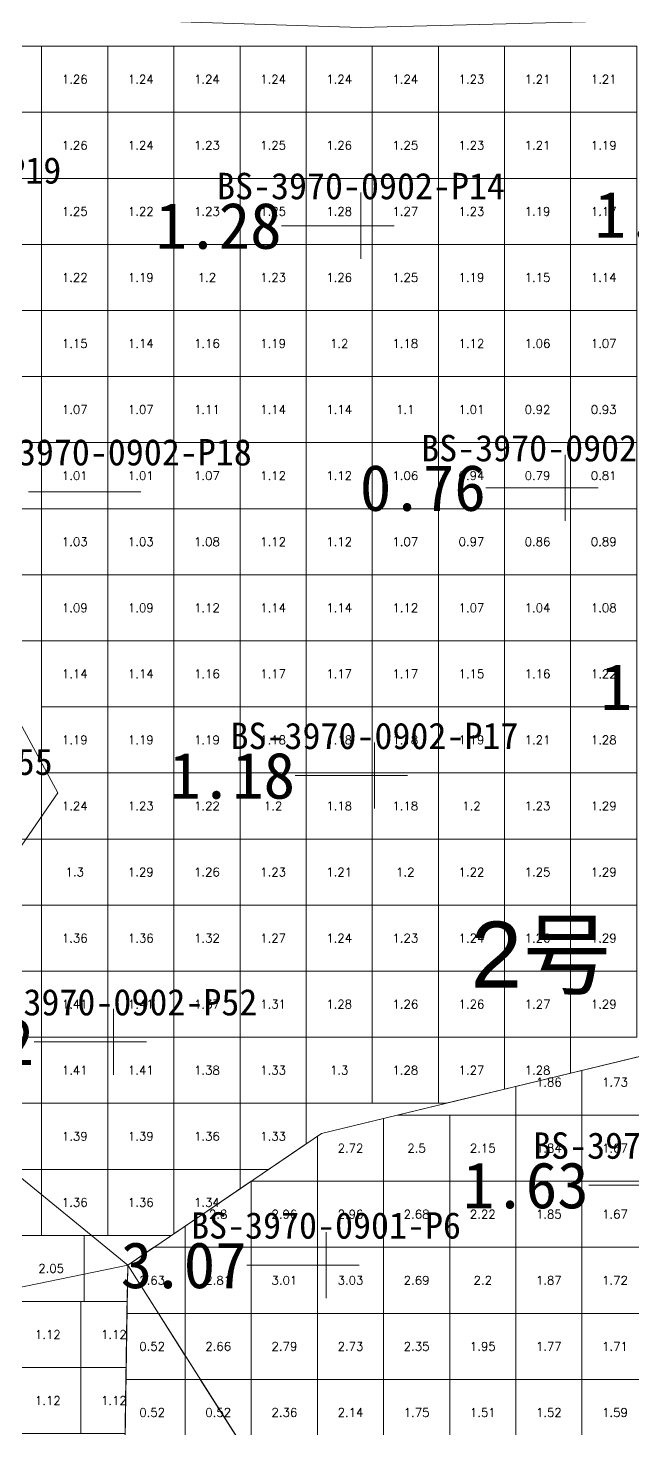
# Model space of a CAD drawing. Header units: inches. Extents: x 469759 to 470079, y 4349683 to 4349873.
# Drawn here: x 469938.69 to 469947.84, y 4349694.44 to 4349715.65 of the extents above; entities that cross this region are included whole.
import ezdxf
from ezdxf.enums import TextEntityAlignment as Align

# ---------------------------------------------------------------- set-up
doc = ezdxf.new("R2010")
doc.units = ezdxf.units.IN
doc.header["$MEASUREMENT"] = 0
for name, color, linetype, lineweight in [('0.500-1.000', 7, 'Continuous', 0), ('1.500-3.000', 7, 'Continuous', 0), ('孔口文字', 7, 'Continuous', 0), ('点', 7, 'Continuous', 0), ('爆区方格网', 7, 'Continuous', 0), ('线条', 7, 'Continuous', 0), ('钻孔', 7, 'Continuous', 0)]:
    doc.layers.add(name, color=color, linetype=linetype, lineweight=lineweight)
doc.styles.add('3dmine_textStyle_1', font='txt.shx', dxfattribs={"height": 1, "bigfont": 'gbcbig.shx'})
doc.styles.add('3dmine_textStyle_2', font='arial.ttf', dxfattribs={"height": 1})
doc.styles.add('3dmine_textStyle_3', font='SimSun.ttf', dxfattribs={"height": 1})

msp = doc.modelspace()

# ---------------------------------------------------------------- hatches: boundary and pattern name
at = {"layer": '钻孔', "linetype": 'Continuous', "lineweight": 0, "true_color": 0x0000ff, "extrusion": (0, 1, 0)}
for points in [[(-469944.724, 3960.255), (-469943.724, 3960.255), (-469943.724, 3971.255), (-469944.724, 3971.255)], [(-469940.896, 3960.092), (-469939.896, 3960.092), (-469939.896, 3971.092), (-469940.896, 3971.092)], [(-469944.928, 3960.04), (-469943.928, 3960.04), (-469943.928, 3971.04), (-469944.928, 3971.04)], [(-469940.98, 3960.284), (-469939.98, 3960.284), (-469939.98, 3971.284), (-469940.98, 3971.284)]]:
    msp.add_hatch(color=5, dxfattribs=at).paths.add_polyline_path(points, flags=0)
at = {"layer": '钻孔', "linetype": 'Continuous', "lineweight": 0, "true_color": 0x00ffff, "extrusion": (0, 1, 0)}
msp.add_hatch(color=4, dxfattribs=at).paths.add_polyline_path([(-469947.812, 3959.726), (-469946.812, 3959.726), (-469946.812, 3970.726), (-469947.812, 3970.726)], flags=0)
at = {"layer": '钻孔', "linetype": 'Continuous', "lineweight": 0, "true_color": 0xff00ff, "extrusion": (0, 1, 0)}
msp.add_hatch(color=6, dxfattribs=at).paths.add_polyline_path([(-469944.196, 3959.95), (-469943.196, 3959.95), (-469943.196, 3969.95), (-469944.196, 3969.95)], flags=0)

# ---------------------------------------------------------------- linework, layer by layer
at = {"color": 5, "linetype": 'Continuous', "lineweight": 0, "true_color": 0x0000ff}
for points in [[(469949.512, 4349715.803), (469943.724, 4349715.656), (469933.139, 4349715.987), (469931.346, 4349715.989), (469931.343, 4349713.184), (469936.711, 4349708.564), (469939.138, 4349704.071), (469936.371, 4349700.048), (469940.196, 4349696.923), (469943.125, 4349698.914), (469948.312, 4349700.172)], [(469940.065, 4349688.371), (469940.196, 4349696.923), (469928.487, 4349694.512), (469932.65, 4349690.057), (469940.065, 4349688.371)]]:
    msp.add_lwpolyline(points, dxfattribs=at)
at = {"color": 1, "linetype": 'Continuous', "lineweight": 0, "true_color": 0xff0000, "elevation": 3971.363}
msp.add_lwpolyline([(469929.274, 4349710.837), (469931.343, 4349713.184), (469936.711, 4349708.564), (469939.138, 4349704.071), (469936.371, 4349700.048), (469940.196, 4349696.923), (469928.487, 4349694.512), (469925.487, 4349697.512), (469922.063, 4349698.744), (469918.261, 4349698.003), (469914.894, 4349700.922), (469918.259, 4349703.257), (469922.715, 4349702.65), (469926.231, 4349704.561), (469922.745, 4349708.471), (469926.549, 4349712.881), (469929.274, 4349710.837)], dxfattribs=at)
at = {"layer": '0.500-1.000', "color": 4, "linetype": 'Continuous', "lineweight": 0, "true_color": 0x00ffff}
msp.add_lwpolyline([(469942.528, 4349693.246), (469945.578, 4349691.017), (469944.625, 4349688.339), (469942.498, 4349686.191), (469940.065, 4349688.371), (469940.196, 4349696.923), (469942.528, 4349693.246)], dxfattribs=at)
at = {"layer": '1.500-3.000', "color": 1, "linetype": 'Continuous', "lineweight": 0, "true_color": 0xff0000}
msp.add_lwpolyline([(469958.22, 4349698.376), (469961.312, 4349695.804), (469959.302, 4349692.768), (469955.5, 4349695.285), (469952.561, 4349697.231), (469951.986, 4349696.744), (469949.196, 4349694.382), (469949.013, 4349694.227), (469949.354, 4349692.339), (469945.578, 4349691.017), (469942.528, 4349693.246), (469942.223, 4349693.728), (469940.196, 4349696.923), (469943.125, 4349698.914), (469945.333, 4349699.45), (469948.312, 4349700.172), (469951.56, 4349700.52), (469955.176, 4349700.908), (469958.22, 4349698.376)], dxfattribs=at)
at = {"layer": '点', "color": 138, "linetype": 'Continuous', "lineweight": 0, "true_color": 0x004c4c}
for points, elevation in [([(469943.724, 4349712.156), (469943.724, 4349713.156)], 3971.255), ([(469944.224, 4349712.656), (469943.224, 4349712.656)], 3971.255), ([(469946.812, 4349708.189), (469946.812, 4349709.189)], 3970.726), ([(469939.896, 4349708.127), (469939.896, 4349709.127)], 3971.092), ([(469940.396, 4349708.627), (469939.396, 4349708.627)], 3971.092), ([(469947.312, 4349708.689), (469946.312, 4349708.689)], 3970.726), ([(469943.928, 4349703.833), (469943.928, 4349704.833)], 3971.04), ([(469944.428, 4349704.333), (469943.428, 4349704.333)], 3971.04), ([(469939.98, 4349699.802), (469939.98, 4349700.802)], 3971.284), ([(469940.48, 4349700.302), (469939.48, 4349700.302)], 3971.284), ([(469943.196, 4349696.423), (469943.196, 4349697.423)], 3969.95), ([(469943.696, 4349696.923), (469942.696, 4349696.923)], 3969.95)]:
    msp.add_lwpolyline(points, dxfattribs=dict(at, elevation=elevation))
at = {"layer": '爆区方格网', "color": 5, "linetype": 'Continuous', "lineweight": 0, "true_color": 0x0000ff}
for points, elevation in [([(469938.895, 4349714.372), (469937.895, 4349714.372), (469937.895, 4349715.372), (469938.895, 4349715.372), (469938.895, 4349714.372)], 3971.284), ([(469939.895, 4349714.372), (469938.895, 4349714.372), (469938.895, 4349715.372), (469939.895, 4349715.372), (469939.895, 4349714.372)], 3971.284), ([(469940.895, 4349714.372), (469939.895, 4349714.372), (469939.895, 4349715.372), (469940.895, 4349715.372), (469940.895, 4349714.372)], 3971.284), ([(469941.895, 4349714.372), (469940.895, 4349714.372), (469940.895, 4349715.372), (469941.895, 4349715.372), (469941.895, 4349714.372)], 3971.284), ([(469942.895, 4349714.372), (469941.895, 4349714.372), (469941.895, 4349715.372), (469942.895, 4349715.372), (469942.895, 4349714.372)], 3971.284), ([(469943.895, 4349714.372), (469942.895, 4349714.372), (469942.895, 4349715.372), (469943.895, 4349715.372), (469943.895, 4349714.372)], 3971.284), ([(469944.895, 4349714.372), (469943.895, 4349714.372), (469943.895, 4349715.372), (469944.895, 4349715.372), (469944.895, 4349714.372)], 3971.284), ([(469945.895, 4349714.372), (469944.895, 4349714.372), (469944.895, 4349715.372), (469945.895, 4349715.372), (469945.895, 4349714.372)], 3971.284), ([(469946.895, 4349714.372), (469945.895, 4349714.372), (469945.895, 4349715.372), (469946.895, 4349715.372), (469946.895, 4349714.372)], 3971.284), ([(469947.895, 4349714.372), (469946.895, 4349714.372), (469946.895, 4349715.372), (469947.895, 4349715.372), (469947.895, 4349714.372)], 3971.284), ([(469938.895, 4349713.372), (469937.895, 4349713.372), (469937.895, 4349714.372), (469938.895, 4349714.372), (469938.895, 4349713.372)], 3971.284), ([(469939.895, 4349713.372), (469938.895, 4349713.372), (469938.895, 4349714.372), (469939.895, 4349714.372), (469939.895, 4349713.372)], 3971.284), ([(469940.895, 4349713.372), (469939.895, 4349713.372), (469939.895, 4349714.372), (469940.895, 4349714.372), (469940.895, 4349713.372)], 3971.284), ([(469941.895, 4349713.372), (469940.895, 4349713.372), (469940.895, 4349714.372), (469941.895, 4349714.372), (469941.895, 4349713.372)], 3971.284), ([(469942.895, 4349713.372), (469941.895, 4349713.372), (469941.895, 4349714.372), (469942.895, 4349714.372), (469942.895, 4349713.372)], 3971.284), ([(469943.895, 4349713.372), (469942.895, 4349713.372), (469942.895, 4349714.372), (469943.895, 4349714.372), (469943.895, 4349713.372)], 3971.284), ([(469944.895, 4349713.372), (469943.895, 4349713.372), (469943.895, 4349714.372), (469944.895, 4349714.372), (469944.895, 4349713.372)], 3971.284), ([(469945.895, 4349713.372), (469944.895, 4349713.372), (469944.895, 4349714.372), (469945.895, 4349714.372), (469945.895, 4349713.372)], 3971.284), ([(469946.895, 4349713.372), (469945.895, 4349713.372), (469945.895, 4349714.372), (469946.895, 4349714.372), (469946.895, 4349713.372)], 3971.284), ([(469947.895, 4349713.372), (469946.895, 4349713.372), (469946.895, 4349714.372), (469947.895, 4349714.372), (469947.895, 4349713.372)], 3971.284), ([(469938.895, 4349712.372), (469937.895, 4349712.372), (469937.895, 4349713.372), (469938.895, 4349713.372), (469938.895, 4349712.372)], 3971.284), ([(469939.895, 4349712.372), (469938.895, 4349712.372), (469938.895, 4349713.372), (469939.895, 4349713.372), (469939.895, 4349712.372)], 3971.284), ([(469940.895, 4349712.372), (469939.895, 4349712.372), (469939.895, 4349713.372), (469940.895, 4349713.372), (469940.895, 4349712.372)], 3971.284), ([(469941.895, 4349712.372), (469940.895, 4349712.372), (469940.895, 4349713.372), (469941.895, 4349713.372), (469941.895, 4349712.372)], 3971.284), ([(469942.895, 4349712.372), (469941.895, 4349712.372), (469941.895, 4349713.372), (469942.895, 4349713.372), (469942.895, 4349712.372)], 3971.284), ([(469943.895, 4349712.372), (469942.895, 4349712.372), (469942.895, 4349713.372), (469943.895, 4349713.372), (469943.895, 4349712.372)], 3971.284), ([(469944.895, 4349712.372), (469943.895, 4349712.372), (469943.895, 4349713.372), (469944.895, 4349713.372), (469944.895, 4349712.372)], 3971.284), ([(469945.895, 4349712.372), (469944.895, 4349712.372), (469944.895, 4349713.372), (469945.895, 4349713.372), (469945.895, 4349712.372)], 3971.284), ([(469946.895, 4349712.372), (469945.895, 4349712.372), (469945.895, 4349713.372), (469946.895, 4349713.372), (469946.895, 4349712.372)], 3971.284), ([(469947.895, 4349712.372), (469946.895, 4349712.372), (469946.895, 4349713.372), (469947.895, 4349713.372), (469947.895, 4349712.372)], 3971.284), ([(469938.895, 4349711.372), (469937.895, 4349711.372), (469937.895, 4349712.372), (469938.895, 4349712.372), (469938.895, 4349711.372)], 3971.284), ([(469939.895, 4349711.372), (469938.895, 4349711.372), (469938.895, 4349712.372), (469939.895, 4349712.372), (469939.895, 4349711.372)], 3971.284), ([(469940.895, 4349711.372), (469939.895, 4349711.372), (469939.895, 4349712.372), (469940.895, 4349712.372), (469940.895, 4349711.372)], 3971.284), ([(469941.895, 4349711.372), (469940.895, 4349711.372), (469940.895, 4349712.372), (469941.895, 4349712.372), (469941.895, 4349711.372)], 3971.284), ([(469942.895, 4349711.372), (469941.895, 4349711.372), (469941.895, 4349712.372), (469942.895, 4349712.372), (469942.895, 4349711.372)], 3971.284), ([(469943.895, 4349711.372), (469942.895, 4349711.372), (469942.895, 4349712.372), (469943.895, 4349712.372), (469943.895, 4349711.372)], 3971.284), ([(469944.895, 4349711.372), (469943.895, 4349711.372), (469943.895, 4349712.372), (469944.895, 4349712.372), (469944.895, 4349711.372)], 3971.284), ([(469945.895, 4349711.372), (469944.895, 4349711.372), (469944.895, 4349712.372), (469945.895, 4349712.372), (469945.895, 4349711.372)], 3971.284), ([(469946.895, 4349711.372), (469945.895, 4349711.372), (469945.895, 4349712.372), (469946.895, 4349712.372), (469946.895, 4349711.372)], 3971.284), ([(469947.895, 4349711.372), (469946.895, 4349711.372), (469946.895, 4349712.372), (469947.895, 4349712.372), (469947.895, 4349711.372)], 3971.284), ([(469938.895, 4349710.372), (469937.895, 4349710.372), (469937.895, 4349711.372), (469938.895, 4349711.372), (469938.895, 4349710.372)], 3971.284), ([(469939.895, 4349710.372), (469938.895, 4349710.372), (469938.895, 4349711.372), (469939.895, 4349711.372), (469939.895, 4349710.372)], 3971.284), ([(469940.895, 4349710.372), (469939.895, 4349710.372), (469939.895, 4349711.372), (469940.895, 4349711.372), (469940.895, 4349710.372)], 3971.284), ([(469941.895, 4349710.372), (469940.895, 4349710.372), (469940.895, 4349711.372), (469941.895, 4349711.372), (469941.895, 4349710.372)], 3971.284), ([(469942.895, 4349710.372), (469941.895, 4349710.372), (469941.895, 4349711.372), (469942.895, 4349711.372), (469942.895, 4349710.372)], 3971.284), ([(469943.895, 4349710.372), (469942.895, 4349710.372), (469942.895, 4349711.372), (469943.895, 4349711.372), (469943.895, 4349710.372)], 3971.284), ([(469944.895, 4349710.372), (469943.895, 4349710.372), (469943.895, 4349711.372), (469944.895, 4349711.372), (469944.895, 4349710.372)], 3971.284), ([(469945.895, 4349710.372), (469944.895, 4349710.372), (469944.895, 4349711.372), (469945.895, 4349711.372), (469945.895, 4349710.372)], 3971.284), ([(469946.895, 4349710.372), (469945.895, 4349710.372), (469945.895, 4349711.372), (469946.895, 4349711.372), (469946.895, 4349710.372)], 3971.284), ([(469947.895, 4349710.372), (469946.895, 4349710.372), (469946.895, 4349711.372), (469947.895, 4349711.372), (469947.895, 4349710.372)], 3971.284), ([(469938.895, 4349709.372), (469937.895, 4349709.372), (469937.895, 4349710.372), (469938.895, 4349710.372), (469938.895, 4349709.372)], 3971.284), ([(469939.895, 4349709.372), (469938.895, 4349709.372), (469938.895, 4349710.372), (469939.895, 4349710.372), (469939.895, 4349709.372)], 3971.284), ([(469940.895, 4349709.372), (469939.895, 4349709.372), (469939.895, 4349710.372), (469940.895, 4349710.372), (469940.895, 4349709.372)], 3971.284), ([(469941.895, 4349709.372), (469940.895, 4349709.372), (469940.895, 4349710.372), (469941.895, 4349710.372), (469941.895, 4349709.372)], 3971.284), ([(469942.895, 4349709.372), (469941.895, 4349709.372), (469941.895, 4349710.372), (469942.895, 4349710.372), (469942.895, 4349709.372)], 3971.284), ([(469943.895, 4349709.372), (469942.895, 4349709.372), (469942.895, 4349710.372), (469943.895, 4349710.372), (469943.895, 4349709.372)], 3971.284), ([(469944.895, 4349709.372), (469943.895, 4349709.372), (469943.895, 4349710.372), (469944.895, 4349710.372), (469944.895, 4349709.372)], 3971.284), ([(469945.895, 4349709.372), (469944.895, 4349709.372), (469944.895, 4349710.372), (469945.895, 4349710.372), (469945.895, 4349709.372)], 3971.284), ([(469946.895, 4349709.372), (469945.895, 4349709.372), (469945.895, 4349710.372), (469946.895, 4349710.372), (469946.895, 4349709.372)], 3971.284), ([(469947.895, 4349709.372), (469946.895, 4349709.372), (469946.895, 4349710.372), (469947.895, 4349710.372), (469947.895, 4349709.372)], 3971.284), ([(469938.895, 4349708.372), (469937.895, 4349708.372), (469937.895, 4349709.372), (469938.895, 4349709.372), (469938.895, 4349708.372)], 3971.284), ([(469939.895, 4349708.372), (469938.895, 4349708.372), (469938.895, 4349709.372), (469939.895, 4349709.372), (469939.895, 4349708.372)], 3971.284), ([(469940.895, 4349708.372), (469939.895, 4349708.372), (469939.895, 4349709.372), (469940.895, 4349709.372), (469940.895, 4349708.372)], 3971.284), ([(469941.895, 4349708.372), (469940.895, 4349708.372), (469940.895, 4349709.372), (469941.895, 4349709.372), (469941.895, 4349708.372)], 3971.284), ([(469942.895, 4349708.372), (469941.895, 4349708.372), (469941.895, 4349709.372), (469942.895, 4349709.372), (469942.895, 4349708.372)], 3971.284), ([(469943.895, 4349708.372), (469942.895, 4349708.372), (469942.895, 4349709.372), (469943.895, 4349709.372), (469943.895, 4349708.372)], 3971.284), ([(469944.895, 4349708.372), (469943.895, 4349708.372), (469943.895, 4349709.372), (469944.895, 4349709.372), (469944.895, 4349708.372)], 3971.284), ([(469945.895, 4349708.372), (469944.895, 4349708.372), (469944.895, 4349709.372), (469945.895, 4349709.372), (469945.895, 4349708.372)], 3971.284), ([(469946.895, 4349708.372), (469945.895, 4349708.372), (469945.895, 4349709.372), (469946.895, 4349709.372), (469946.895, 4349708.372)], 3971.284), ([(469947.895, 4349708.372), (469946.895, 4349708.372), (469946.895, 4349709.372), (469947.895, 4349709.372), (469947.895, 4349708.372)], 3971.284), ([(469938.895, 4349707.372), (469937.895, 4349707.372), (469937.895, 4349708.372), (469938.895, 4349708.372), (469938.895, 4349707.372)], 3971.284), ([(469939.895, 4349707.372), (469938.895, 4349707.372), (469938.895, 4349708.372), (469939.895, 4349708.372), (469939.895, 4349707.372)], 3971.284), ([(469940.895, 4349707.372), (469939.895, 4349707.372), (469939.895, 4349708.372), (469940.895, 4349708.372), (469940.895, 4349707.372)], 3971.284), ([(469941.895, 4349707.372), (469940.895, 4349707.372), (469940.895, 4349708.372), (469941.895, 4349708.372), (469941.895, 4349707.372)], 3971.284), ([(469942.895, 4349707.372), (469941.895, 4349707.372), (469941.895, 4349708.372), (469942.895, 4349708.372), (469942.895, 4349707.372)], 3971.284), ([(469943.895, 4349707.372), (469942.895, 4349707.372), (469942.895, 4349708.372), (469943.895, 4349708.372), (469943.895, 4349707.372)], 3971.284), ([(469944.895, 4349707.372), (469943.895, 4349707.372), (469943.895, 4349708.372), (469944.895, 4349708.372), (469944.895, 4349707.372)], 3971.284), ([(469945.895, 4349707.372), (469944.895, 4349707.372), (469944.895, 4349708.372), (469945.895, 4349708.372), (469945.895, 4349707.372)], 3971.284), ([(469946.895, 4349707.372), (469945.895, 4349707.372), (469945.895, 4349708.372), (469946.895, 4349708.372), (469946.895, 4349707.372)], 3971.284), ([(469947.895, 4349707.372), (469946.895, 4349707.372), (469946.895, 4349708.372), (469947.895, 4349708.372), (469947.895, 4349707.372)], 3971.284), ([(469938.895, 4349706.372), (469937.895, 4349706.372), (469937.895, 4349707.372), (469938.895, 4349707.372), (469938.895, 4349706.372)], 3971.284), ([(469939.895, 4349706.372), (469938.895, 4349706.372), (469938.895, 4349707.372), (469939.895, 4349707.372), (469939.895, 4349706.372)], 3971.284), ([(469940.895, 4349706.372), (469939.895, 4349706.372), (469939.895, 4349707.372), (469940.895, 4349707.372), (469940.895, 4349706.372)], 3971.284), ([(469941.895, 4349706.372), (469940.895, 4349706.372), (469940.895, 4349707.372), (469941.895, 4349707.372), (469941.895, 4349706.372)], 3971.284), ([(469942.895, 4349706.372), (469941.895, 4349706.372), (469941.895, 4349707.372), (469942.895, 4349707.372), (469942.895, 4349706.372)], 3971.284), ([(469943.895, 4349706.372), (469942.895, 4349706.372), (469942.895, 4349707.372), (469943.895, 4349707.372), (469943.895, 4349706.372)], 3971.284), ([(469944.895, 4349706.372), (469943.895, 4349706.372), (469943.895, 4349707.372), (469944.895, 4349707.372), (469944.895, 4349706.372)], 3971.284), ([(469945.895, 4349706.372), (469944.895, 4349706.372), (469944.895, 4349707.372), (469945.895, 4349707.372), (469945.895, 4349706.372)], 3971.284), ([(469946.895, 4349706.372), (469945.895, 4349706.372), (469945.895, 4349707.372), (469946.895, 4349707.372), (469946.895, 4349706.372)], 3971.284), ([(469947.895, 4349706.372), (469946.895, 4349706.372), (469946.895, 4349707.372), (469947.895, 4349707.372), (469947.895, 4349706.372)], 3971.284), ([(469939.895, 4349705.372), (469938.895, 4349705.372), (469938.895, 4349706.372), (469939.895, 4349706.372), (469939.895, 4349705.372)], 3971.284), ([(469940.895, 4349705.372), (469939.895, 4349705.372), (469939.895, 4349706.372), (469940.895, 4349706.372), (469940.895, 4349705.372)], 3971.284), ([(469941.895, 4349705.372), (469940.895, 4349705.372), (469940.895, 4349706.372), (469941.895, 4349706.372), (469941.895, 4349705.372)], 3971.284), ([(469942.895, 4349705.372), (469941.895, 4349705.372), (469941.895, 4349706.372), (469942.895, 4349706.372), (469942.895, 4349705.372)], 3971.284), ([(469943.895, 4349705.372), (469942.895, 4349705.372), (469942.895, 4349706.372), (469943.895, 4349706.372), (469943.895, 4349705.372)], 3971.284), ([(469944.895, 4349705.372), (469943.895, 4349705.372), (469943.895, 4349706.372), (469944.895, 4349706.372), (469944.895, 4349705.372)], 3971.284), ([(469945.895, 4349705.372), (469944.895, 4349705.372), (469944.895, 4349706.372), (469945.895, 4349706.372), (469945.895, 4349705.372)], 3971.284), ([(469946.895, 4349705.372), (469945.895, 4349705.372), (469945.895, 4349706.372), (469946.895, 4349706.372), (469946.895, 4349705.372)], 3971.284), ([(469947.895, 4349705.372), (469946.895, 4349705.372), (469946.895, 4349706.372), (469947.895, 4349706.372), (469947.895, 4349705.372)], 3971.284), ([(469939.895, 4349704.372), (469938.895, 4349704.372), (469938.895, 4349705.372), (469939.895, 4349705.372), (469939.895, 4349704.372)], 3971.284), ([(469940.895, 4349704.372), (469939.895, 4349704.372), (469939.895, 4349705.372), (469940.895, 4349705.372), (469940.895, 4349704.372)], 3971.284), ([(469941.895, 4349704.372), (469940.895, 4349704.372), (469940.895, 4349705.372), (469941.895, 4349705.372), (469941.895, 4349704.372)], 3971.284), ([(469942.895, 4349704.372), (469941.895, 4349704.372), (469941.895, 4349705.372), (469942.895, 4349705.372), (469942.895, 4349704.372)], 3971.284), ([(469943.895, 4349704.372), (469942.895, 4349704.372), (469942.895, 4349705.372), (469943.895, 4349705.372), (469943.895, 4349704.372)], 3971.284), ([(469944.895, 4349704.372), (469943.895, 4349704.372), (469943.895, 4349705.372), (469944.895, 4349705.372), (469944.895, 4349704.372)], 3971.284), ([(469945.895, 4349704.372), (469944.895, 4349704.372), (469944.895, 4349705.372), (469945.895, 4349705.372), (469945.895, 4349704.372)], 3971.284), ([(469946.895, 4349704.372), (469945.895, 4349704.372), (469945.895, 4349705.372), (469946.895, 4349705.372), (469946.895, 4349704.372)], 3971.284), ([(469947.895, 4349704.372), (469946.895, 4349704.372), (469946.895, 4349705.372), (469947.895, 4349705.372), (469947.895, 4349704.372)], 3971.284), ([(469939.895, 4349703.372), (469938.895, 4349703.372), (469938.895, 4349704.372), (469939.895, 4349704.372), (469939.895, 4349703.372)], 3971.284), ([(469940.895, 4349703.372), (469939.895, 4349703.372), (469939.895, 4349704.372), (469940.895, 4349704.372), (469940.895, 4349703.372)], 3971.284), ([(469941.895, 4349703.372), (469940.895, 4349703.372), (469940.895, 4349704.372), (469941.895, 4349704.372), (469941.895, 4349703.372)], 3971.284), ([(469942.895, 4349703.372), (469941.895, 4349703.372), (469941.895, 4349704.372), (469942.895, 4349704.372), (469942.895, 4349703.372)], 3971.284), ([(469943.895, 4349703.372), (469942.895, 4349703.372), (469942.895, 4349704.372), (469943.895, 4349704.372), (469943.895, 4349703.372)], 3971.284), ([(469944.895, 4349703.372), (469943.895, 4349703.372), (469943.895, 4349704.372), (469944.895, 4349704.372), (469944.895, 4349703.372)], 3971.284), ([(469945.895, 4349703.372), (469944.895, 4349703.372), (469944.895, 4349704.372), (469945.895, 4349704.372), (469945.895, 4349703.372)], 3971.284), ([(469946.895, 4349703.372), (469945.895, 4349703.372), (469945.895, 4349704.372), (469946.895, 4349704.372), (469946.895, 4349703.372)], 3971.284), ([(469947.895, 4349703.372), (469946.895, 4349703.372), (469946.895, 4349704.372), (469947.895, 4349704.372), (469947.895, 4349703.372)], 3971.284), ([(469938.895, 4349702.372), (469938.539, 4349702.372), (469938.539, 4349703.372), (469938.895, 4349703.372), (469938.895, 4349702.372)], 3971.284), ([(469939.895, 4349702.372), (469938.895, 4349702.372), (469938.895, 4349703.372), (469939.895, 4349703.372), (469939.895, 4349702.372)], 3971.284), ([(469940.895, 4349702.372), (469939.895, 4349702.372), (469939.895, 4349703.372), (469940.895, 4349703.372), (469940.895, 4349702.372)], 3971.284), ([(469941.895, 4349702.372), (469940.895, 4349702.372), (469940.895, 4349703.372), (469941.895, 4349703.372), (469941.895, 4349702.372)], 3971.284), ([(469942.895, 4349702.372), (469941.895, 4349702.372), (469941.895, 4349703.372), (469942.895, 4349703.372), (469942.895, 4349702.372)], 3971.284), ([(469943.895, 4349702.372), (469942.895, 4349702.372), (469942.895, 4349703.372), (469943.895, 4349703.372), (469943.895, 4349702.372)], 3971.284), ([(469944.895, 4349702.372), (469943.895, 4349702.372), (469943.895, 4349703.372), (469944.895, 4349703.372), (469944.895, 4349702.372)], 3971.284), ([(469945.895, 4349702.372), (469944.895, 4349702.372), (469944.895, 4349703.372), (469945.895, 4349703.372), (469945.895, 4349702.372)], 3971.284), ([(469946.895, 4349702.372), (469945.895, 4349702.372), (469945.895, 4349703.372), (469946.895, 4349703.372), (469946.895, 4349702.372)], 3971.284), ([(469947.895, 4349702.372), (469946.895, 4349702.372), (469946.895, 4349703.372), (469947.895, 4349703.372), (469947.895, 4349702.372)], 3971.284), ([(469938.895, 4349701.372), (469937.895, 4349701.372), (469937.895, 4349702.372), (469938.895, 4349702.372), (469938.895, 4349701.372)], 3971.284), ([(469939.895, 4349701.372), (469938.895, 4349701.372), (469938.895, 4349702.372), (469939.895, 4349702.372), (469939.895, 4349701.372)], 3971.284), ([(469940.895, 4349701.372), (469939.895, 4349701.372), (469939.895, 4349702.372), (469940.895, 4349702.372), (469940.895, 4349701.372)], 3971.284), ([(469941.895, 4349701.372), (469940.895, 4349701.372), (469940.895, 4349702.372), (469941.895, 4349702.372), (469941.895, 4349701.372)], 3971.284), ([(469942.895, 4349701.372), (469941.895, 4349701.372), (469941.895, 4349702.372), (469942.895, 4349702.372), (469942.895, 4349701.372)], 3971.284), ([(469943.895, 4349701.372), (469942.895, 4349701.372), (469942.895, 4349702.372), (469943.895, 4349702.372), (469943.895, 4349701.372)], 3971.284), ([(469944.895, 4349701.372), (469943.895, 4349701.372), (469943.895, 4349702.372), (469944.895, 4349702.372), (469944.895, 4349701.372)], 3971.284), ([(469945.895, 4349701.372), (469944.895, 4349701.372), (469944.895, 4349702.372), (469945.895, 4349702.372), (469945.895, 4349701.372)], 3971.284), ([(469946.895, 4349701.372), (469945.895, 4349701.372), (469945.895, 4349702.372), (469946.895, 4349702.372), (469946.895, 4349701.372)], 3971.284), ([(469947.895, 4349701.372), (469946.895, 4349701.372), (469946.895, 4349702.372), (469947.895, 4349702.372), (469947.895, 4349701.372)], 3971.284), ([(469938.895, 4349700.372), (469937.895, 4349700.372), (469937.895, 4349701.372), (469938.895, 4349701.372), (469938.895, 4349700.372)], 3971.284), ([(469939.895, 4349700.372), (469938.895, 4349700.372), (469938.895, 4349701.372), (469939.895, 4349701.372), (469939.895, 4349700.372)], 3971.284), ([(469940.895, 4349700.372), (469939.895, 4349700.372), (469939.895, 4349701.372), (469940.895, 4349701.372), (469940.895, 4349700.372)], 3971.284), ([(469941.895, 4349700.372), (469940.895, 4349700.372), (469940.895, 4349701.372), (469941.895, 4349701.372), (469941.895, 4349700.372)], 3971.284), ([(469942.895, 4349700.372), (469941.895, 4349700.372), (469941.895, 4349701.372), (469942.895, 4349701.372), (469942.895, 4349700.372)], 3971.284), ([(469943.895, 4349700.372), (469942.895, 4349700.372), (469942.895, 4349701.372), (469943.895, 4349701.372), (469943.895, 4349700.372)], 3971.284), ([(469944.895, 4349700.372), (469943.895, 4349700.372), (469943.895, 4349701.372), (469944.895, 4349701.372), (469944.895, 4349700.372)], 3971.284), ([(469945.895, 4349700.372), (469944.895, 4349700.372), (469944.895, 4349701.372), (469945.895, 4349701.372), (469945.895, 4349700.372)], 3971.284), ([(469946.895, 4349700.372), (469945.895, 4349700.372), (469945.895, 4349701.372), (469946.895, 4349701.372), (469946.895, 4349700.372)], 3971.284), ([(469947.895, 4349700.372), (469946.895, 4349700.372), (469946.895, 4349701.372), (469947.895, 4349701.372), (469947.895, 4349700.372)], 3971.284), ([(469938.895, 4349699.372), (469937.895, 4349699.372), (469937.895, 4349700.372), (469938.895, 4349700.372), (469938.895, 4349699.372)], 3971.284), ([(469939.895, 4349699.372), (469938.895, 4349699.372), (469938.895, 4349700.372), (469939.895, 4349700.372), (469939.895, 4349699.372)], 3971.284), ([(469940.895, 4349699.372), (469939.895, 4349699.372), (469939.895, 4349700.372), (469940.895, 4349700.372), (469940.895, 4349699.372)], 3971.284), ([(469941.895, 4349699.372), (469940.895, 4349699.372), (469940.895, 4349700.372), (469941.895, 4349700.372), (469941.895, 4349699.372)], 3971.284), ([(469942.895, 4349699.372), (469941.895, 4349699.372), (469941.895, 4349700.372), (469942.895, 4349700.372), (469942.895, 4349699.372)], 3971.284), ([(469943.895, 4349699.372), (469942.895, 4349699.372), (469942.895, 4349700.372), (469943.895, 4349700.372), (469943.895, 4349699.372)], 3971.284), ([(469944.895, 4349699.372), (469943.895, 4349699.372), (469943.895, 4349700.372), (469944.895, 4349700.372), (469944.895, 4349699.372)], 3971.284), ([(469945.895, 4349699.586), (469945.014, 4349699.372), (469944.895, 4349699.372), (469944.895, 4349700.372), (469945.895, 4349700.372), (469945.895, 4349699.586)], 3971.284), ([(469946.895, 4349699.828), (469945.895, 4349699.586), (469945.895, 4349700.372), (469946.895, 4349700.372), (469946.895, 4349699.828)], 3971.284), ([(469938.895, 4349698.372), (469937.895, 4349698.372), (469937.895, 4349699.372), (469938.895, 4349699.372), (469938.895, 4349698.372)], 3971.284), ([(469939.895, 4349698.372), (469938.895, 4349698.372), (469938.895, 4349699.372), (469939.895, 4349699.372), (469939.895, 4349698.372)], 3971.284), ([(469940.895, 4349698.372), (469939.895, 4349698.372), (469939.895, 4349699.372), (469940.895, 4349699.372), (469940.895, 4349698.372)], 3971.284), ([(469941.895, 4349698.372), (469940.895, 4349698.372), (469940.895, 4349699.372), (469941.895, 4349699.372), (469941.895, 4349698.372)], 3971.284), ([(469942.895, 4349698.758), (469942.328, 4349698.372), (469941.895, 4349698.372), (469941.895, 4349699.372), (469942.895, 4349699.372), (469942.895, 4349698.758)], 3971.284), ([(469939.895, 4349697.372), (469938.895, 4349697.372), (469938.895, 4349698.372), (469939.895, 4349698.372), (469939.895, 4349697.372)], 3971.284), ([(469940.895, 4349697.398), (469940.857, 4349697.372), (469939.895, 4349697.372), (469939.895, 4349698.372), (469940.895, 4349698.372), (469940.895, 4349697.398)], 3971.284), ([(469941.895, 4349698.078), (469940.895, 4349697.398), (469940.895, 4349698.372), (469941.895, 4349698.372), (469941.895, 4349698.078)], 3971.284), ([(469939.488, 4349695.372), (469938.488, 4349695.372), (469938.488, 4349696.372), (469939.488, 4349696.372), (469939.488, 4349695.372)], 3971.233), ([(469940.173, 4349695.372), (469939.488, 4349695.372), (469939.488, 4349696.372), (469940.188, 4349696.372), (469940.173, 4349695.372)], 3971.233), ([(469939.488, 4349694.372), (469938.488, 4349694.372), (469938.488, 4349695.372), (469939.488, 4349695.372), (469939.488, 4349694.372)], 3971.233), ([(469940.157, 4349694.372), (469939.488, 4349694.372), (469939.488, 4349695.372), (469940.173, 4349695.372), (469940.157, 4349694.372)], 3971.233)]:
    msp.add_lwpolyline(points, dxfattribs=dict(at, elevation=elevation))
at = {"layer": '爆区方格网', "color": 1, "linetype": 'Continuous', "lineweight": 0, "true_color": 0xff0000}
for points, elevation in [([(469948.066, 4349699.192), (469947.066, 4349699.192), (469947.066, 4349699.87), (469948.066, 4349700.112), (469948.066, 4349699.192)], 3969.461), ([(469947.066, 4349699.192), (469946.066, 4349699.192), (469946.066, 4349699.627), (469947.066, 4349699.87), (469947.066, 4349699.192)], 3969.461), ([(469945.066, 4349698.192), (469944.066, 4349698.192), (469944.066, 4349699.142), (469944.273, 4349699.192), (469945.066, 4349699.192), (469945.066, 4349698.192)], 3969.461), ([(469946.066, 4349698.192), (469945.066, 4349698.192), (469945.066, 4349699.192), (469946.066, 4349699.192), (469946.066, 4349698.192)], 3969.461), ([(469947.066, 4349698.192), (469946.066, 4349698.192), (469946.066, 4349699.192), (469947.066, 4349699.192), (469947.066, 4349698.192)], 3969.461), ([(469948.066, 4349698.192), (469947.066, 4349698.192), (469947.066, 4349699.192), (469948.066, 4349699.192), (469948.066, 4349698.192)], 3969.461), ([(469944.066, 4349698.192), (469943.066, 4349698.192), (469943.066, 4349698.874), (469943.125, 4349698.914), (469944.066, 4349699.142), (469944.066, 4349698.192)], 3969.461), ([(469942.066, 4349697.192), (469941.066, 4349697.192), (469941.066, 4349697.514), (469942.064, 4349698.192), (469942.066, 4349698.192), (469942.066, 4349697.192)], 3969.461), ([(469943.066, 4349697.192), (469942.066, 4349697.192), (469942.066, 4349698.192), (469943.066, 4349698.192), (469943.066, 4349697.192)], 3969.461), ([(469944.066, 4349697.192), (469943.066, 4349697.192), (469943.066, 4349698.192), (469944.066, 4349698.192), (469944.066, 4349697.192)], 3969.461), ([(469945.066, 4349697.192), (469944.066, 4349697.192), (469944.066, 4349698.192), (469945.066, 4349698.192), (469945.066, 4349697.192)], 3969.461), ([(469946.066, 4349697.192), (469945.066, 4349697.192), (469945.066, 4349698.192), (469946.066, 4349698.192), (469946.066, 4349697.192)], 3969.461), ([(469947.066, 4349697.192), (469946.066, 4349697.192), (469946.066, 4349698.192), (469947.066, 4349698.192), (469947.066, 4349697.192)], 3969.461), ([(469948.066, 4349697.192), (469947.066, 4349697.192), (469947.066, 4349698.192), (469948.066, 4349698.192), (469948.066, 4349697.192)], 3969.461), ([(469939.539, 4349696.372), (469938.539, 4349696.372), (469938.539, 4349697.372), (469939.539, 4349697.372), (469939.539, 4349696.372)], 3971.341), ([(469941.066, 4349696.192), (469940.185, 4349696.192), (469940.196, 4349696.923), (469940.593, 4349697.192), (469941.066, 4349697.192), (469941.066, 4349696.192)], 3969.461), ([(469942.066, 4349696.192), (469941.066, 4349696.192), (469941.066, 4349697.192), (469942.066, 4349697.192), (469942.066, 4349696.192)], 3969.461), ([(469943.066, 4349696.192), (469942.066, 4349696.192), (469942.066, 4349697.192), (469943.066, 4349697.192), (469943.066, 4349696.192)], 3969.461), ([(469944.066, 4349696.192), (469943.066, 4349696.192), (469943.066, 4349697.192), (469944.066, 4349697.192), (469944.066, 4349696.192)], 3969.461), ([(469945.066, 4349696.192), (469944.066, 4349696.192), (469944.066, 4349697.192), (469945.066, 4349697.192), (469945.066, 4349696.192)], 3969.461), ([(469946.066, 4349696.192), (469945.066, 4349696.192), (469945.066, 4349697.192), (469946.066, 4349697.192), (469946.066, 4349696.192)], 3969.461), ([(469947.066, 4349696.192), (469946.066, 4349696.192), (469946.066, 4349697.192), (469947.066, 4349697.192), (469947.066, 4349696.192)], 3969.461), ([(469948.066, 4349696.192), (469947.066, 4349696.192), (469947.066, 4349697.192), (469948.066, 4349697.192), (469948.066, 4349696.192)], 3969.461), ([(469942.066, 4349695.192), (469941.066, 4349695.192), (469941.066, 4349696.192), (469942.066, 4349696.192), (469942.066, 4349695.192)], 3969.461), ([(469943.066, 4349695.192), (469942.066, 4349695.192), (469942.066, 4349696.192), (469943.066, 4349696.192), (469943.066, 4349695.192)], 3969.461), ([(469944.066, 4349695.192), (469943.066, 4349695.192), (469943.066, 4349696.192), (469944.066, 4349696.192), (469944.066, 4349695.192)], 3969.461), ([(469945.066, 4349695.192), (469944.066, 4349695.192), (469944.066, 4349696.192), (469945.066, 4349696.192), (469945.066, 4349695.192)], 3969.461), ([(469946.066, 4349695.192), (469945.066, 4349695.192), (469945.066, 4349696.192), (469946.066, 4349696.192), (469946.066, 4349695.192)], 3969.461), ([(469947.066, 4349695.192), (469946.066, 4349695.192), (469946.066, 4349696.192), (469947.066, 4349696.192), (469947.066, 4349695.192)], 3969.461), ([(469948.066, 4349695.192), (469947.066, 4349695.192), (469947.066, 4349696.192), (469948.066, 4349696.192), (469948.066, 4349695.192)], 3969.461), ([(469943.066, 4349694.192), (469942.066, 4349694.192), (469942.066, 4349695.192), (469943.066, 4349695.192), (469943.066, 4349694.192)], 3969.461), ([(469944.066, 4349694.192), (469943.066, 4349694.192), (469943.066, 4349695.192), (469944.066, 4349695.192), (469944.066, 4349694.192)], 3969.461), ([(469945.066, 4349694.192), (469944.066, 4349694.192), (469944.066, 4349695.192), (469945.066, 4349695.192), (469945.066, 4349694.192)], 3969.461), ([(469946.066, 4349694.192), (469945.066, 4349694.192), (469945.066, 4349695.192), (469946.066, 4349695.192), (469946.066, 4349694.192)], 3969.461), ([(469947.066, 4349694.192), (469946.066, 4349694.192), (469946.066, 4349695.192), (469947.066, 4349695.192), (469947.066, 4349694.192)], 3969.461), ([(469948.066, 4349694.192), (469947.066, 4349694.192), (469947.066, 4349695.192), (469948.066, 4349695.192), (469948.066, 4349694.192)], 3969.461)]:
    msp.add_lwpolyline(points, dxfattribs=dict(at, elevation=elevation))
at = {"layer": '爆区方格网', "color": 4, "linetype": 'Continuous', "lineweight": 0, "true_color": 0x00ffff, "elevation": 3969.349}
for points in [[(469941.066, 4349695.551), (469941.066, 4349695.192), (469940.17, 4349695.192), (469940.185, 4349696.192), (469940.66, 4349696.192), (469941.066, 4349695.551)], [(469941.066, 4349694.192), (469940.155, 4349694.192), (469940.17, 4349695.192), (469941.066, 4349695.192), (469941.066, 4349694.192)], [(469941.928, 4349694.192), (469941.066, 4349694.192), (469941.066, 4349695.192), (469941.294, 4349695.192), (469941.928, 4349694.192)]]:
    msp.add_lwpolyline(points, dxfattribs=at)
at = {"layer": '线条', "color": 138, "linetype": 'Continuous', "lineweight": 0, "true_color": 0x004c4c}
for points, elevation in [([(469943.724, 4349712.656), (469943.724, 4349712.656), (469943.724, 4349712.656)], 3971.255), ([(469939.896, 4349708.627), (469939.896, 4349708.627), (469939.896, 4349708.627)], 3971.092), ([(469946.812, 4349708.689), (469946.812, 4349708.689), (469946.812, 4349708.689)], 3970.726), ([(469943.928, 4349704.333), (469943.928, 4349704.333), (469943.928, 4349704.333)], 3971.04), ([(469939.98, 4349700.302), (469939.98, 4349700.302), (469939.98, 4349700.302)], 3971.284), ([(469943.196, 4349696.923), (469943.196, 4349696.923), (469943.196, 4349696.923)], 3969.95)]:
    msp.add_lwpolyline(points, dxfattribs=dict(at, elevation=elevation))
at = {"layer": '钻孔', "color": 5, "linetype": 'Continuous', "lineweight": 0, "true_color": 0x0000ff}
for points, elevation in [([(469943.724, 4349712.656), (469942.524, 4349712.656)], 3971.255), ([(469943.724, 4349712.656), (469942.524, 4349712.656)], 3960.255), ([(469939.896, 4349708.627), (469938.696, 4349708.627)], 3971.092), ([(469939.896, 4349708.627), (469938.696, 4349708.627)], 3960.092), ([(469943.928, 4349704.333), (469942.728, 4349704.333)], 3971.04), ([(469943.928, 4349704.333), (469942.728, 4349704.333)], 3960.04), ([(469939.98, 4349700.302), (469938.78, 4349700.302)], 3971.284), ([(469939.98, 4349700.302), (469938.78, 4349700.302)], 3960.284)]:
    msp.add_lwpolyline(points, dxfattribs=dict(at, elevation=elevation))
at = {"layer": '钻孔', "color": 4, "linetype": 'Continuous', "lineweight": 0, "true_color": 0x00ffff}
for elevation in [3970.726, 3959.726]:
    msp.add_lwpolyline([(469946.812, 4349708.689), (469945.612, 4349708.689)], dxfattribs=dict(at, elevation=elevation))
at = {"layer": '钻孔', "color": 1, "linetype": 'Continuous', "lineweight": 0, "true_color": 0xff0000}
for elevation in [3969.844, 3959.844]:
    msp.add_lwpolyline([(469948.369, 4349698.132), (469947.169, 4349698.132)], dxfattribs=dict(at, elevation=elevation))
at = {"layer": '钻孔', "color": 6, "linetype": 'Continuous', "lineweight": 0, "true_color": 0xff00ff}
for elevation in [3969.95, 3959.95]:
    msp.add_lwpolyline([(469943.196, 4349696.923), (469941.996, 4349696.923)], dxfattribs=dict(at, elevation=elevation))

# ---------------------------------------------------------------- texts
at = {"color": 5, "linetype": 'Continuous', "lineweight": 0, "true_color": 0x0000ff, "style": '3dmine_textStyle_1'}
for s, p in [('1.26', (469939.395, 4349714.872, 3971.284)), ('1.24', (469940.395, 4349714.872, 3971.284)), ('1.24', (469941.395, 4349714.872, 3971.284)), ('1.24', (469942.395, 4349714.872, 3971.284)), ('1.24', (469943.395, 4349714.872, 3971.284)), ('1.24', (469944.395, 4349714.872, 3971.284)), ('1.23', (469945.395, 4349714.872, 3971.284)), ('1.21', (469946.395, 4349714.872, 3971.284)), ('1.21', (469947.395, 4349714.872, 3971.284)), ('1.26', (469939.395, 4349713.872, 3971.284)), ('1.24', (469940.395, 4349713.872, 3971.284)), ('1.23', (469941.395, 4349713.872, 3971.284)), ('1.25', (469942.395, 4349713.872, 3971.284)), ('1.26', (469943.395, 4349713.872, 3971.284)), ('1.25', (469944.395, 4349713.872, 3971.284)), ('1.23', (469945.395, 4349713.872, 3971.284)), ('1.21', (469946.395, 4349713.872, 3971.284)), ('1.19', (469947.395, 4349713.872, 3971.284)), ('1.25', (469939.395, 4349712.872, 3971.284)), ('1.22', (469940.395, 4349712.872, 3971.284)), ('1.23', (469941.395, 4349712.872, 3971.284)), ('1.25', (469942.395, 4349712.872, 3971.284)), ('1.28', (469943.395, 4349712.872, 3971.284)), ('1.27', (469944.395, 4349712.872, 3971.284)), ('1.23', (469945.395, 4349712.872, 3971.284)), ('1.19', (469946.395, 4349712.872, 3971.284)), ('1.17', (469947.395, 4349712.872, 3971.284)), ('1.22', (469939.395, 4349711.872, 3971.284)), ('1.19', (469940.395, 4349711.872, 3971.284)), ('1.2', (469941.395, 4349711.872, 3971.284)), ('1.23', (469942.395, 4349711.872, 3971.284)), ('1.26', (469943.395, 4349711.872, 3971.284)), ('1.25', (469944.395, 4349711.872, 3971.284)), ('1.19', (469945.395, 4349711.872, 3971.284)), ('1.15', (469946.395, 4349711.872, 3971.284)), ('1.14', (469947.395, 4349711.872, 3971.284)), ('1.15', (469939.395, 4349710.872, 3971.284)), ('1.14', (469940.395, 4349710.872, 3971.284)), ('1.16', (469941.395, 4349710.872, 3971.284)), ('1.19', (469942.395, 4349710.872, 3971.284)), ('1.2', (469943.395, 4349710.872, 3971.284)), ('1.18', (469944.395, 4349710.872, 3971.284)), ('1.12', (469945.395, 4349710.872, 3971.284)), ('1.06', (469946.395, 4349710.872, 3971.284)), ('1.07', (469947.395, 4349710.872, 3971.284)), ('1.07', (469939.395, 4349709.872, 3971.284)), ('1.07', (469940.395, 4349709.872, 3971.284)), ('1.11', (469941.395, 4349709.872, 3971.284)), ('1.14', (469942.395, 4349709.872, 3971.284)), ('1.14', (469943.395, 4349709.872, 3971.284)), ('1.1', (469944.395, 4349709.872, 3971.284)), ('1.01', (469945.395, 4349709.872, 3971.284)), ('0.92', (469946.395, 4349709.872, 3971.284)), ('0.93', (469947.395, 4349709.872, 3971.284)), ('1.01', (469939.395, 4349708.872, 3971.284)), ('1.01', (469940.395, 4349708.872, 3971.284)), ('1.07', (469941.395, 4349708.872, 3971.284)), ('1.12', (469942.395, 4349708.872, 3971.284)), ('1.12', (469943.395, 4349708.872, 3971.284)), ('1.06', (469944.395, 4349708.872, 3971.284)), ('0.94', (469945.395, 4349708.872, 3971.284)), ('0.79', (469946.395, 4349708.872, 3971.284)), ('0.81', (469947.395, 4349708.872, 3971.284)), ('1.03', (469939.395, 4349707.872, 3971.284)), ('1.03', (469940.395, 4349707.872, 3971.284)), ('1.08', (469941.395, 4349707.872, 3971.284)), ('1.12', (469942.395, 4349707.872, 3971.284)), ('1.12', (469943.395, 4349707.872, 3971.284)), ('1.07', (469944.395, 4349707.872, 3971.284)), ('0.97', (469945.395, 4349707.872, 3971.284)), ('0.86', (469946.395, 4349707.872, 3971.284)), ('0.89', (469947.395, 4349707.872, 3971.284)), ('1.09', (469939.395, 4349706.872, 3971.284)), ('1.09', (469940.395, 4349706.872, 3971.284)), ('1.12', (469941.395, 4349706.872, 3971.284)), ('1.14', (469942.395, 4349706.872, 3971.284)), ('1.14', (469943.395, 4349706.872, 3971.284)), ('1.12', (469944.395, 4349706.872, 3971.284)), ('1.07', (469945.395, 4349706.872, 3971.284)), ('1.04', (469946.395, 4349706.872, 3971.284)), ('1.08', (469947.395, 4349706.872, 3971.284)), ('1.14', (469939.395, 4349705.872, 3971.284)), ('1.14', (469940.395, 4349705.872, 3971.284)), ('1.16', (469941.395, 4349705.872, 3971.284)), ('1.17', (469942.395, 4349705.872, 3971.284)), ('1.17', (469943.395, 4349705.872, 3971.284)), ('1.17', (469944.395, 4349705.872, 3971.284)), ('1.15', (469945.395, 4349705.872, 3971.284)), ('1.16', (469946.395, 4349705.872, 3971.284)), ('1.22', (469947.395, 4349705.872, 3971.284)), ('1.19', (469939.395, 4349704.872, 3971.284)), ('1.19', (469940.395, 4349704.872, 3971.284)), ('1.19', (469941.395, 4349704.872, 3971.284)), ('1.18', (469942.395, 4349704.872, 3971.284)), ('1.18', (469943.395, 4349704.872, 3971.284)), ('1.18', (469944.395, 4349704.872, 3971.284)), ('1.19', (469945.395, 4349704.872, 3971.284)), ('1.21', (469946.395, 4349704.872, 3971.284)), ('1.28', (469947.395, 4349704.872, 3971.284)), ('1.24', (469939.395, 4349703.872, 3971.284)), ('1.23', (469940.395, 4349703.872, 3971.284)), ('1.22', (469941.395, 4349703.872, 3971.284)), ('1.2', (469942.395, 4349703.872, 3971.284)), ('1.18', (469943.395, 4349703.872, 3971.284)), ('1.18', (469944.395, 4349703.872, 3971.284)), ('1.2', (469945.395, 4349703.872, 3971.284)), ('1.23', (469946.395, 4349703.872, 3971.284)), ('1.29', (469947.395, 4349703.872, 3971.284)), ('1.3', (469939.395, 4349702.872, 3971.284)), ('1.29', (469940.395, 4349702.872, 3971.284)), ('1.26', (469941.395, 4349702.872, 3971.284)), ('1.23', (469942.395, 4349702.872, 3971.284)), ('1.21', (469943.395, 4349702.872, 3971.284)), ('1.2', (469944.395, 4349702.872, 3971.284)), ('1.22', (469945.395, 4349702.872, 3971.284)), ('1.25', (469946.395, 4349702.872, 3971.284)), ('1.29', (469947.395, 4349702.872, 3971.284)), ('1.36', (469939.395, 4349701.872, 3971.284)), ('1.36', (469940.395, 4349701.872, 3971.284)), ('1.32', (469941.395, 4349701.872, 3971.284)), ('1.27', (469942.395, 4349701.872, 3971.284)), ('1.24', (469943.395, 4349701.872, 3971.284)), ('1.23', (469944.395, 4349701.872, 3971.284)), ('1.24', (469945.395, 4349701.872, 3971.284)), ('1.26', (469946.395, 4349701.872, 3971.284)), ('1.29', (469947.395, 4349701.872, 3971.284)), ('1.41', (469939.395, 4349700.872, 3971.284)), ('1.41', (469940.395, 4349700.872, 3971.284)), ('1.37', (469941.395, 4349700.872, 3971.284)), ('1.31', (469942.395, 4349700.872, 3971.284)), ('1.28', (469943.395, 4349700.872, 3971.284)), ('1.26', (469944.395, 4349700.872, 3971.284)), ('1.26', (469945.395, 4349700.872, 3971.284)), ('1.27', (469946.395, 4349700.872, 3971.284)), ('1.29', (469947.395, 4349700.872, 3971.284)), ('1.41', (469939.395, 4349699.872, 3971.284)), ('1.41', (469940.395, 4349699.872, 3971.284)), ('1.38', (469941.395, 4349699.872, 3971.284)), ('1.33', (469942.395, 4349699.872, 3971.284)), ('1.3', (469943.395, 4349699.872, 3971.284)), ('1.28', (469944.395, 4349699.872, 3971.284)), ('1.27', (469945.395, 4349699.872, 3971.284)), ('1.28', (469946.395, 4349699.872, 3971.284)), ('1.39', (469939.395, 4349698.872, 3971.284)), ('1.39', (469940.395, 4349698.872, 3971.284)), ('1.36', (469941.395, 4349698.872, 3971.284)), ('1.33', (469942.395, 4349698.872, 3971.284)), ('1.36', (469939.395, 4349697.872, 3971.284)), ('1.36', (469940.395, 4349697.872, 3971.284)), ('1.34', (469941.395, 4349697.872, 3971.284)), ('1.12', (469938.988, 4349695.872, 3971.233)), ('1.12', (469939.988, 4349695.872, 3971.233)), ('1.12', (469938.988, 4349694.872, 3971.233)), ('1.12', (469939.988, 4349694.872, 3971.233))]:
    msp.add_text(s, height=0.13, dxfattribs=at).set_placement(p, align=Align.MIDDLE_CENTER)
at = {"color": 7, "linetype": 'Continuous', "lineweight": 0, "style": '3dmine_textStyle_2'}
msp.add_text('2号', height=1, dxfattribs=at).set_placement((469945.383, 4349701.122, 1985.923))
at = {"color": 1, "linetype": 'Continuous', "lineweight": 0, "true_color": 0xff0000, "style": '3dmine_textStyle_1'}
for s, p in [('1.86', (469946.566, 4349699.692, 3969.461)), ('1.73', (469947.566, 4349699.692, 3969.461)), ('2.72', (469943.566, 4349698.692, 3969.461)), ('2.5', (469944.566, 4349698.692, 3969.461)), ('2.15', (469945.566, 4349698.692, 3969.461)), ('1.84', (469946.566, 4349698.692, 3969.461)), ('1.67', (469947.566, 4349698.692, 3969.461)), ('2.8', (469941.566, 4349697.692, 3969.461)), ('2.96', (469942.566, 4349697.692, 3969.461)), ('2.96', (469943.566, 4349697.692, 3969.461)), ('2.68', (469944.566, 4349697.692, 3969.461)), ('2.22', (469945.566, 4349697.692, 3969.461)), ('1.85', (469946.566, 4349697.692, 3969.461)), ('1.67', (469947.566, 4349697.692, 3969.461)), ('2.05', (469939.039, 4349696.872, 3971.341)), ('2.63', (469940.566, 4349696.692, 3969.461)), ('2.81', (469941.566, 4349696.692, 3969.461)), ('3.01', (469942.566, 4349696.692, 3969.461)), ('3.03', (469943.566, 4349696.692, 3969.461)), ('2.69', (469944.566, 4349696.692, 3969.461)), ('2.2', (469945.566, 4349696.692, 3969.461)), ('1.87', (469946.566, 4349696.692, 3969.461)), ('1.72', (469947.566, 4349696.692, 3969.461)), ('2.66', (469941.566, 4349695.692, 3969.461)), ('2.79', (469942.566, 4349695.692, 3969.461)), ('2.73', (469943.566, 4349695.692, 3969.461)), ('2.35', (469944.566, 4349695.692, 3969.461)), ('1.95', (469945.566, 4349695.692, 3969.461)), ('1.77', (469946.566, 4349695.692, 3969.461)), ('1.71', (469947.566, 4349695.692, 3969.461)), ('2.36', (469942.566, 4349694.692, 3969.461)), ('2.14', (469943.566, 4349694.692, 3969.461)), ('1.75', (469944.566, 4349694.692, 3969.461)), ('1.51', (469945.566, 4349694.692, 3969.461)), ('1.52', (469946.566, 4349694.692, 3969.461)), ('1.59', (469947.566, 4349694.692, 3969.461))]:
    msp.add_text(s, height=0.13, dxfattribs=at).set_placement(p, align=Align.MIDDLE_CENTER)
at = {"color": 4, "linetype": 'Continuous', "lineweight": 0, "true_color": 0x00ffff, "style": '3dmine_textStyle_1'}
for p in [(469940.566, 4349695.692, 3969.349), (469940.566, 4349694.692, 3969.349), (469941.566, 4349694.692, 3969.349)]:
    msp.add_text('0.52', height=0.13, dxfattribs=at).set_placement(p, align=Align.MIDDLE_CENTER)
at = {"layer": '孔口文字', "color": 138, "linetype": 'Continuous', "lineweight": 0, "true_color": 0x004c4c, "style": '3dmine_textStyle_3'}
for s, p in [('BS-3970-0902-P19', (469937.015, 4349713.293, 3971.102)), ('BS-3970-0902-P14', (469943.724, 4349713.056, 3971.255)), ('BS-3970-0902-P18', (469939.896, 4349709.027, 3971.092)), ('BS-3970-0902-P15', (469946.812, 4349709.089, 3970.726)), ('BS-3970-0902-P17', (469943.928, 4349704.733, 3971.04)), ('BS-3970-0902-P55', (469936.885, 4349704.342, 3971.305)), ('BS-3970-0902-P52', (469939.98, 4349700.702, 3971.284)), ('BS-3970-0901-P5', (469948.369, 4349698.532, 3969.844)), ('BS-3970-0901-P6', (469943.196, 4349697.323, 3969.95))]:
    msp.add_text(s, height=0.4, dxfattribs=at).set_placement(p, align=Align.CENTER)
at = {"layer": '钻孔', "color": 5, "linetype": 'Continuous', "lineweight": 0, "true_color": 0x0000ff, "style": '3dmine_textStyle_3'}
for s, p in [('1.28', (469942.524, 4349712.656, 3971.255)), ('1.10', (469949.161, 4349712.824, 3971.17)), ('1.18', (469942.728, 4349704.333, 3971.04)), ('1.42', (469938.78, 4349700.302, 3971.284))]:
    msp.add_text(s, height=0.7, dxfattribs=at).set_placement(p, align=Align.MIDDLE_RIGHT)
at = {"layer": '钻孔', "color": 4, "linetype": 'Continuous', "lineweight": 0, "true_color": 0x00ffff, "style": '3dmine_textStyle_3'}
msp.add_text('0.76', height=0.7, dxfattribs=at).set_placement((469945.612, 4349708.689, 3970.726), align=Align.MIDDLE_RIGHT)
at = {"layer": '钻孔', "color": 1, "linetype": 'Continuous', "lineweight": 0, "true_color": 0xff0000, "style": '3dmine_textStyle_3'}
for s, p in [('1.72', (469949.253, 4349705.676, 3970.774)), ('1.63', (469947.169, 4349698.132, 3969.844))]:
    msp.add_text(s, height=0.7, dxfattribs=at).set_placement(p, align=Align.MIDDLE_RIGHT)
at = {"layer": '钻孔', "color": 6, "linetype": 'Continuous', "lineweight": 0, "true_color": 0xff00ff, "style": '3dmine_textStyle_3'}
msp.add_text('3.07', height=0.7, dxfattribs=at).set_placement((469941.996, 4349696.923, 3969.95), align=Align.MIDDLE_RIGHT)

doc.saveas('drawing.dxf')
